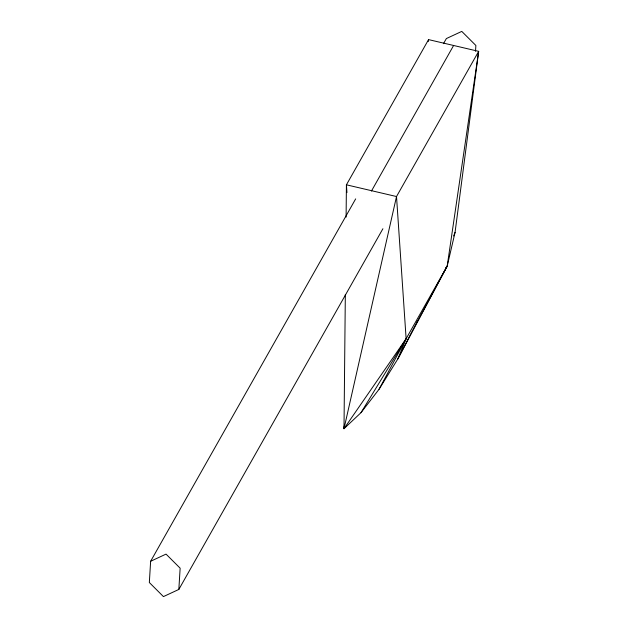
<?xml version="1.0" encoding="UTF-8"?>
<svg xmlns="http://www.w3.org/2000/svg" width="628" height="628" viewBox="0 0 628 628"><rect width="100%" height="100%" fill="white"/><g stroke="black" fill="none" stroke-linecap="round" stroke-linejoin="round"><path stroke-width="0.94" d="M345.329 294.516L343.995 428.704L361.006 412.659L379.037 389.297L397.783 359.028L447.191 266.123L455.057 232.407L478.662 51.347L428.563 39.611L346.421 184.813L346.099 217.131M355.668 198.88L150.634 561.275L149.338 582.525L163.437 596.6L178.839 589.433L382.907 228.741M178.839 589.433L180.142 568.183L166.035 554.108L150.634 561.275M475.514 51.276L475.875 45.475L461.768 31.4L446.367 38.567L443.47 43.685M371.438 191.061L453.612 45.483M344.45 424.834L343.995 428.704L406.12 338.728L447.191 266.123L478.662 51.347L396.519 196.54L343.995 428.704L344.442 425.823M428.28 41.55L428.563 39.611M453.628 235.987L455.057 232.407M346.946 192.6L346.421 184.813L396.519 196.54L406.12 338.728L397.783 359.028L417.714 320.586M379.037 389.297L406.12 338.728L361.006 412.659M416.914 322.352L447.191 266.123L445.448 268.305"/></g></svg>
